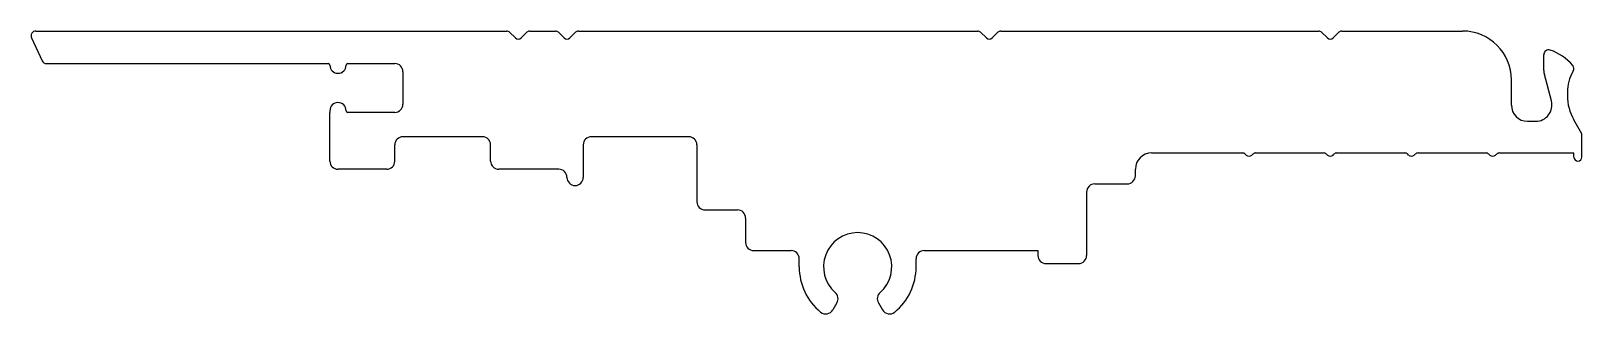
# Model space of a CAD drawing. Extents: x 2153.4 to 2248.9, y 1436.5 to 1453.9.
import ezdxf

# ---------------------------------------------------------------- set-up
doc = ezdxf.new("R2010")
doc.units = 0
doc.layers.get('0').update_dxf_attribs({"linetype": 'CONTINUOUS'})

msp = doc.modelspace()

# ---------------------------------------------------------------- linework, layer by layer
for p, q in [((2153.702, 1453.851), (2182.695, 1453.851)), ((2183.225, 1453.424), (2182.871, 1453.778)), ((2183.579, 1453.424), (2183.932, 1453.778)), ((2184.109, 1453.851), (2185.695, 1453.851)), ((2186.225, 1453.424), (2185.871, 1453.778)), ((2186.579, 1453.424), (2186.932, 1453.778)), ((2187.109, 1453.851), (2211.695, 1453.851)), ((2212.225, 1453.424), (2211.871, 1453.778)), ((2212.579, 1453.424), (2212.932, 1453.778)), ((2213.109, 1453.851), (2232.695, 1453.851)), ((2233.225, 1453.424), (2232.871, 1453.778)), ((2233.579, 1453.424), (2233.932, 1453.778)), ((2234.109, 1453.851), (2241.552, 1453.851)), ((2153.43, 1453.424), (2154.083, 1452.024)), ((2154.355, 1451.851), (2171.702, 1451.851)), ((2172.902, 1451.851), (2175.802, 1451.851)), ((2246.552, 1451.43), (2246.552, 1452.397)), ((2176.302, 1451.351), (2176.302, 1449.351)), ((2244.552, 1449.301), (2244.552, 1450.851)), ((2247.018, 1449.56), (2246.586, 1451.172)), ((2248.337, 1451.353), (2248.359, 1451.392)), ((2248.002, 1450.103), (2248.002, 1449.887)), ((2171.802, 1448.951), (2171.802, 1448.851)), ((2171.802, 1445.851), (2171.802, 1448.851)), ((2175.802, 1448.851), (2172.902, 1448.851)), ((2245.552, 1448.301), (2246.052, 1448.301)), ((2248.902, 1447.524), (2248.404, 1448.387)), ((2175.802, 1445.851), (2175.802, 1446.851)), ((2181.202, 1447.351), (2176.302, 1447.351)), ((2181.702, 1445.851), (2181.702, 1446.851)), ((2187.402, 1446.851), (2187.402, 1444.851)), ((2193.902, 1447.351), (2187.902, 1447.351)), ((2194.402, 1446.851), (2194.402, 1443.351)), ((2248.902, 1446.101), (2248.902, 1447.524)), ((2222.402, 1446.351), (2227.995, 1446.351)), ((2228.225, 1446.224), (2228.171, 1446.278)), ((2228.579, 1446.224), (2228.632, 1446.278)), ((2228.809, 1446.351), (2232.995, 1446.351)), ((2233.225, 1446.224), (2233.171, 1446.278)), ((2233.579, 1446.224), (2233.632, 1446.278)), ((2233.809, 1446.351), (2237.995, 1446.351)), ((2238.225, 1446.224), (2238.171, 1446.278)), ((2238.579, 1446.224), (2238.632, 1446.278)), ((2238.809, 1446.351), (2242.995, 1446.351)), ((2243.225, 1446.224), (2243.171, 1446.278)), ((2243.579, 1446.224), (2243.632, 1446.278)), ((2243.809, 1446.351), (2248.402, 1446.351)), ((2248.402, 1446.101), (2248.402, 1446.351)), ((2175.302, 1445.351), (2172.302, 1445.351)), ((2185.902, 1445.351), (2182.202, 1445.351)), ((2221.402, 1444.951), (2221.402, 1445.351)), ((2218.902, 1444.451), (2220.902, 1444.451)), ((2218.402, 1443.951), (2218.402, 1440.051)), ((2194.902, 1442.851), (2196.902, 1442.851)), ((2197.402, 1442.351), (2197.402, 1440.851)), ((2197.902, 1440.351), (2200.202, 1440.351)), ((2208.402, 1440.351), (2215.402, 1440.351)), ((2215.402, 1440.351), (2215.402, 1440.051)), ((2200.702, 1439.351), (2200.702, 1439.851)), ((2207.902, 1439.351), (2207.902, 1439.851)), ((2215.902, 1439.551), (2217.902, 1439.551)), ((2203.026, 1437.142), (2202.772, 1436.702)), ((2205.577, 1437.142), (2205.831, 1436.702))]:
    msp.add_line(p, q)
for centre, radius, start, end in [((2153.702, 1453.551), 0.3, 90, 205), ((2182.695, 1453.601), 0.25, 45, 90), ((2184.109, 1453.601), 0.25, 90, 135), ((2185.695, 1453.601), 0.25, 45, 90), ((2187.109, 1453.601), 0.25, 90, 135), ((2211.695, 1453.601), 0.25, 45, 90), ((2213.109, 1453.601), 0.25, 90, 135), ((2232.695, 1453.601), 0.25, 45, 90), ((2234.109, 1453.601), 0.25, 90, 135), ((2241.552, 1450.851), 3, 0, 90), ((2183.402, 1453.601), 0.25, 225, 315), ((2186.402, 1453.601), 0.25, 225, 315), ((2212.402, 1453.601), 0.25, 225, 315), ((2233.402, 1453.601), 0.25, 225, 315), ((2246.852, 1452.397), 0.3, 71.84057, 180), ((2246.01, 1449.831), 3, 39.31142, 71.84057), ((2154.355, 1452.151), 0.3, 205, 270), ((2171.702, 1451.751), 0.1, 0, 90), ((2172.302, 1451.751), 0.5, 180, 0), ((2172.902, 1451.751), 0.1, 90, 180), ((2175.802, 1451.351), 0.5, 0, 90), ((2248.099, 1451.542), 0.3, 330, 39.31142), ((2247.552, 1451.43), 1, 180, 195), ((2250.502, 1450.103), 2.5, 150, 180), ((2251.002, 1449.887), 3, 180, 210), ((2172.302, 1448.951), 0.5, 0, 180), ((2172.902, 1448.951), 0.1, 180, 270), ((2175.802, 1449.351), 0.5, 270, 360), ((2245.552, 1449.301), 1, 180, 270), ((2246.052, 1449.301), 1, 270, 15), ((2176.302, 1446.851), 0.5, 90, 180), ((2181.202, 1446.851), 0.5, 0, 90), ((2187.902, 1446.851), 0.5, 90, 180), ((2193.902, 1446.851), 0.5, 0, 90), ((2222.402, 1445.351), 1, 90, 180), ((2227.995, 1446.101), 0.25, 45, 90), ((2228.402, 1446.401), 0.25, 225, 315), ((2228.809, 1446.101), 0.25, 90, 135), ((2232.995, 1446.101), 0.25, 45, 90), ((2233.402, 1446.401), 0.25, 225, 315), ((2233.809, 1446.101), 0.25, 90, 135), ((2237.995, 1446.101), 0.25, 45, 90), ((2238.402, 1446.401), 0.25, 225, 315), ((2238.809, 1446.101), 0.25, 90, 135), ((2242.995, 1446.101), 0.25, 45, 90), ((2243.402, 1446.401), 0.25, 225, 315), ((2243.809, 1446.101), 0.25, 90, 135), ((2248.652, 1446.101), 0.25, 180, 270), ((2248.652, 1446.101), 0.25, 270, 0), ((2172.302, 1445.851), 0.5, 180, 270), ((2175.302, 1445.851), 0.5, 270, 360), ((2182.202, 1445.851), 0.5, 180, 270), ((2185.902, 1444.851), 0.5, 0, 90), ((2220.902, 1444.951), 0.5, 270, 360), ((2186.902, 1444.851), 0.5, 180, 0), ((2218.902, 1443.951), 0.5, 90, 180), ((2194.902, 1443.351), 0.5, 180, 270), ((2196.902, 1442.351), 0.5, 0, 90), ((2204.302, 1439.351), 2.1, 311.08749, 228.91251), ((2197.902, 1440.851), 0.5, 180, 270), ((2200.202, 1439.851), 0.5, 0, 90), ((2208.402, 1439.851), 0.5, 90, 180), ((2204.302, 1439.351), 3.6, 180, 230.7182), ((2204.302, 1439.351), 3.6, 309.2818, 0), ((2215.902, 1440.051), 0.5, 180, 270), ((2217.902, 1440.051), 0.5, 270, 360), ((2202.593, 1437.392), 0.5, 330, 48.91251), ((2206.01, 1437.392), 0.5, 131.08749, 210), ((2202.339, 1436.952), 0.5, 230.7182, 330), ((2206.264, 1436.952), 0.5, 210, 309.2818)]:
    msp.add_arc(centre, radius, start, end)

doc.saveas('drawing.dxf')
